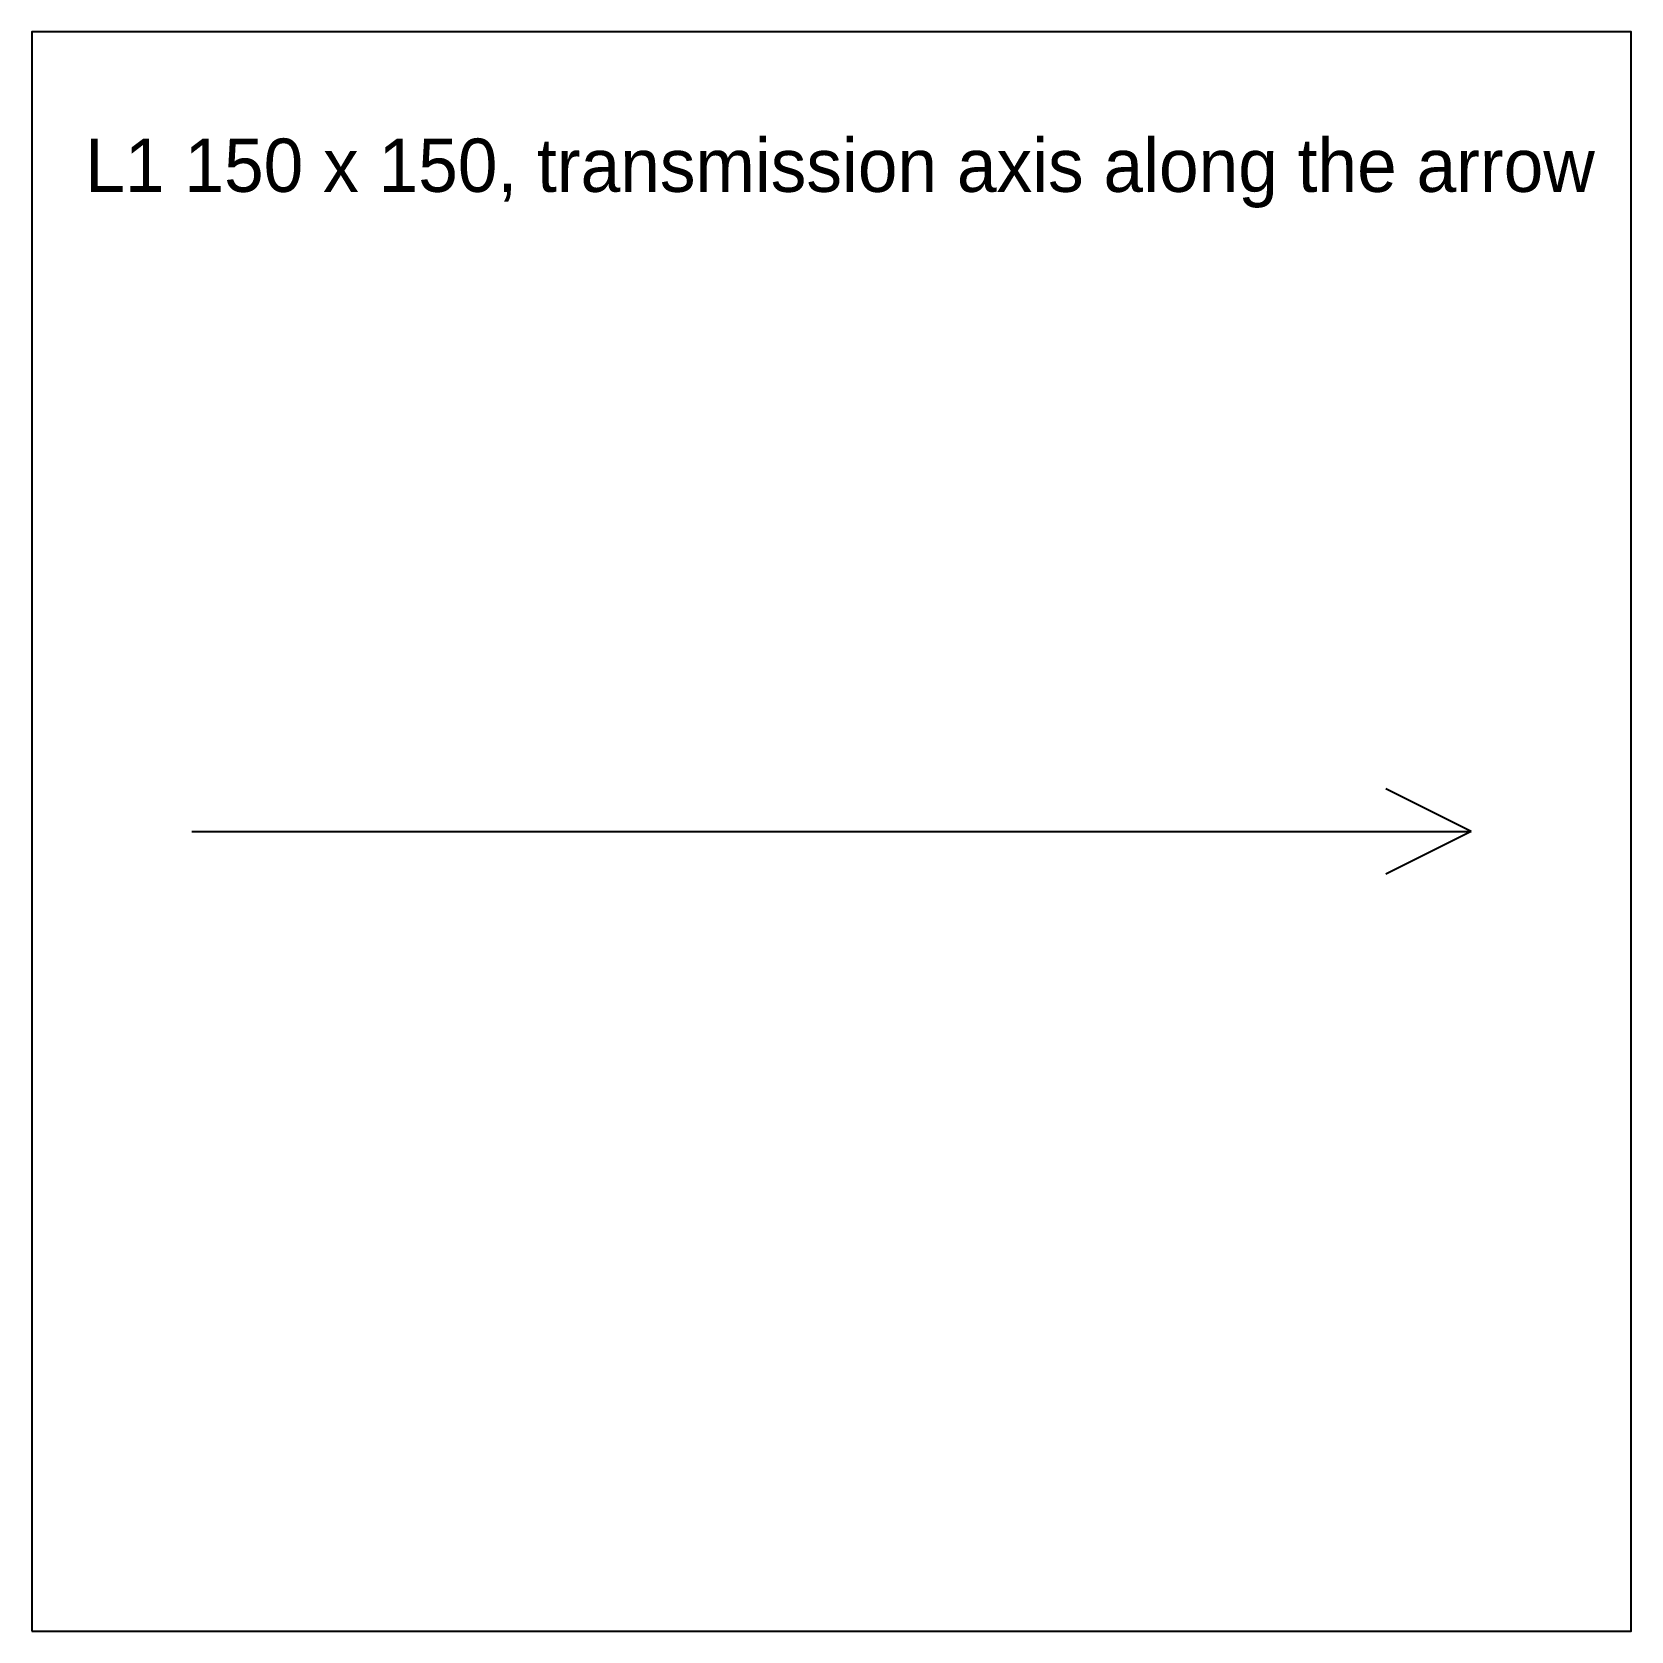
# Model space of a CAD drawing. Header units: metres. Extents: x 0 to 150, y 0 to 150.
import ezdxf

# ---------------------------------------------------------------- set-up
doc = ezdxf.new("R2010")
doc.units = ezdxf.units.M
doc.layers.add('CUT', color=1, linetype='CONTINUOUS')
doc.layers.add('MARK', color=5, linetype='CONTINUOUS')

msp = doc.modelspace()

# ---------------------------------------------------------------- linework, layer by layer
at = {"layer": 'CUT'}
msp.add_lwpolyline([(0, 0), (150, 0), (150, 150), (0, 150)], close=True, dxfattribs=at)
at = {"layer": 'MARK'}
for p, q in [((135, 75), (127, 79)), ((15, 75), (135, 75)), ((135, 75), (127, 71))]:
    msp.add_line(p, q, dxfattribs=at)

# ---------------------------------------------------------------- texts
msp.add_text('L1 150 x 150, transmission axis along the arrow', height=5, dxfattribs=at).set_placement((5, 135))

doc.saveas('drawing.dxf')
